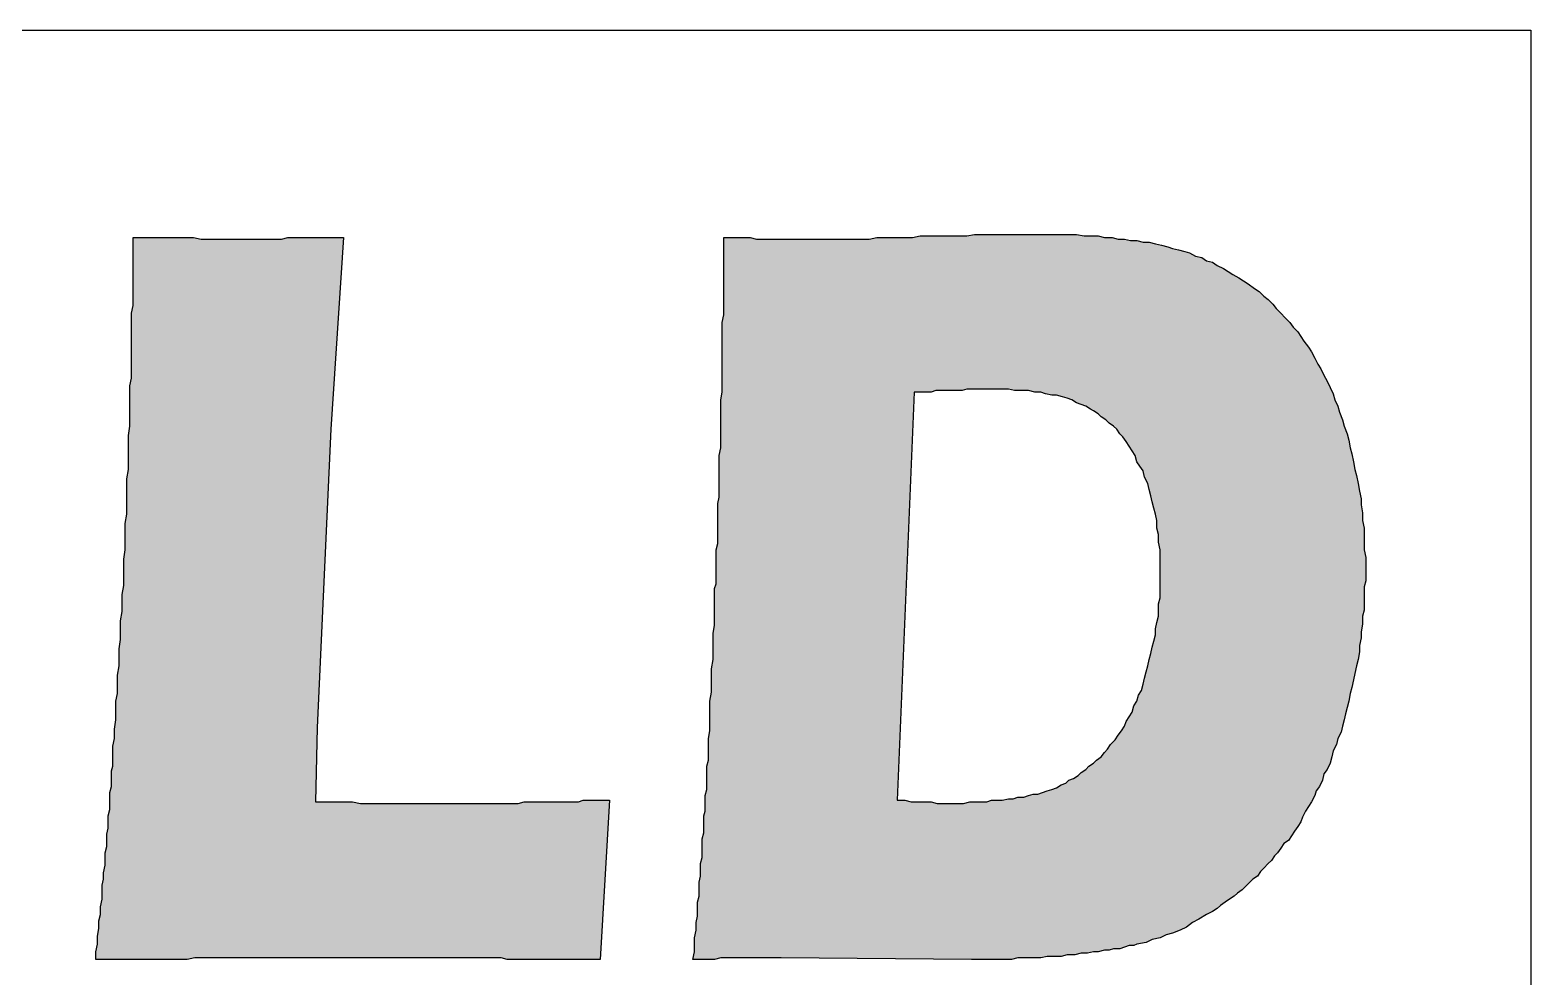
# Model space of a CAD drawing. Extents: x 0 to 3, y 0 to 1.88.
# Drawn here: x 2.196 to 3, y 1.368 to 1.875 of the extents above; entities that cross this region are included whole.
import ezdxf

# ---------------------------------------------------------------- set-up
doc = ezdxf.new("R2010")
doc.units = 0
doc.header["$LTSCALE"] = 10
doc.header["$MEASUREMENT"] = 0
doc.layers.add('BDR-18', color=1, linetype='Continuous')

msp = doc.modelspace()

# ---------------------------------------------------------------- hatches: boundary and pattern name
at = {"layer": 'BDR-18', "linetype": 'ByBlock'}
h = msp.add_hatch(color=256, dxfattribs=at)
h.dxf.hatch_style = 1
h.paths.add_polyline_path([(2.23174, 1.37716), (2.23174, 1.3813), (2.23257, 1.38544), (2.23257, 1.38958), (2.2334, 1.39372), (2.2334, 1.39786), (2.23422, 1.40117), (2.23422, 1.40531), (2.23505, 1.40945), (2.23505, 1.41276), (2.23505, 1.4169), (2.23588, 1.42021), (2.23588, 1.42353), (2.23671, 1.42767), (2.23671, 1.43098), (2.23671, 1.43429), (2.23754, 1.4376), (2.23754, 1.44091), (2.23754, 1.44423), (2.23836, 1.44754), (2.23836, 1.45085), (2.23836, 1.45416), (2.23919, 1.45748), (2.23919, 1.46079), (2.23919, 1.46327), (2.23919, 1.46658), (2.24002, 1.4699), (2.24002, 1.47238), (2.24002, 1.47569), (2.24002, 1.47818), (2.24085, 1.48066), (2.24085, 1.48397), (2.24085, 1.48646), (2.24085, 1.49142), (2.24168, 1.49556), (2.24168, 1.50053), (2.2425, 1.5055), (2.2425, 1.51047), (2.2425, 1.51544), (2.24333, 1.51958), (2.24333, 1.52455), (2.24333, 1.52951), (2.24416, 1.53448), (2.24416, 1.53945), (2.24416, 1.54359), (2.24499, 1.54856), (2.24499, 1.55353), (2.24499, 1.55849), (2.24582, 1.56346), (2.24582, 1.5676), (2.24582, 1.57257), (2.24664, 1.57754), (2.24664, 1.58251), (2.24664, 1.58665), (2.24664, 1.59162), (2.24747, 1.59658), (2.24747, 1.60155), (2.24747, 1.60569), (2.24747, 1.61066), (2.2483, 1.61563), (2.2483, 1.6206), (2.2483, 1.62474), (2.2483, 1.62971), (2.2483, 1.63467), (2.24913, 1.63964), (2.24913, 1.64378), (2.24913, 1.64875), (2.24913, 1.65372), (2.24913, 1.65786), (2.24996, 1.66283), (2.24996, 1.66697), (2.24996, 1.67111), (2.24996, 1.67607), (2.24996, 1.68021), (2.24996, 1.68436), (2.25078, 1.6885), (2.25078, 1.69264), (2.25078, 1.69678), (2.25078, 1.70092), (2.25078, 1.70423), (2.25078, 1.70837), (2.25078, 1.71251), (2.25078, 1.71582), (2.25078, 1.71996), (2.25078, 1.72327), (2.25161, 1.72741), (2.25161, 1.73072), (2.25161, 1.73404), (2.25161, 1.73818), (2.25161, 1.74149), (2.25161, 1.7448), (2.25161, 1.74811), (2.25161, 1.75143), (2.25161, 1.75474), (2.25161, 1.75805), (2.25161, 1.76053), (2.25161, 1.76385), (2.25575, 1.76385), (2.25989, 1.76385), (2.26403, 1.76385), (2.26817, 1.76385), (2.27231, 1.76385), (2.27645, 1.76385), (2.27977, 1.76385), (2.28391, 1.76385), (2.28805, 1.76302), (2.29136, 1.76302), (2.2955, 1.76302), (2.29881, 1.76302), (2.30212, 1.76302), (2.30543, 1.76302), (2.30957, 1.76302), (2.31289, 1.76302), (2.31454, 1.76302), (2.31703, 1.76302), (2.31951, 1.76302), (2.32282, 1.76302), (2.32531, 1.76302), (2.32779, 1.76302), (2.3311, 1.76302), (2.33442, 1.76385), (2.33773, 1.76385), (2.34104, 1.76385), (2.34435, 1.76385), (2.34849, 1.76385), (2.3518, 1.76385), (2.35594, 1.76385), (2.36008, 1.76385), (2.36422, 1.76385), (2.3576, 1.66117), (2.35015, 1.50136), (2.34932, 1.46162), (2.3518, 1.46162), (2.35429, 1.46162), (2.3576, 1.46162), (2.36008, 1.46162), (2.36257, 1.46162), (2.36505, 1.46162), (2.36919, 1.46162), (2.37333, 1.46079), (2.37747, 1.46079), (2.38161, 1.46079), (2.38492, 1.46079), (2.38906, 1.46079), (2.39155, 1.46079), (2.39486, 1.46079), (2.39735, 1.46079), (2.39983, 1.46079), (2.40231, 1.46079), (2.40645, 1.46079), (2.41059, 1.46079), (2.41391, 1.46079), (2.41805, 1.46079), (2.42219, 1.46079), (2.42633, 1.46079), (2.42964, 1.46079), (2.43378, 1.46079), (2.43709, 1.46079), (2.44123, 1.46079), (2.44454, 1.46079), (2.44785, 1.46079), (2.45117, 1.46079), (2.45448, 1.46079), (2.45779, 1.46079), (2.4611, 1.46162), (2.46442, 1.46162), (2.46773, 1.46162), (2.47104, 1.46162), (2.47352, 1.46162), (2.47684, 1.46162), (2.47932, 1.46162), (2.48263, 1.46162), (2.48512, 1.46162), (2.4876, 1.46162), (2.49008, 1.46162), (2.49257, 1.46244), (2.49505, 1.46244), (2.49754, 1.46244), (2.5025, 1.46244), (2.50664, 1.46244), (2.50168, 1.37716), (2.49754, 1.37716), (2.4934, 1.37716), (2.48926, 1.37716), (2.48512, 1.37716), (2.48098, 1.37716), (2.47684, 1.37716), (2.4727, 1.37716), (2.46856, 1.37716), (2.46442, 1.37716), (2.46028, 1.37716), (2.45614, 1.37716), (2.452, 1.37716), (2.44868, 1.37798), (2.44454, 1.37798), (2.4404, 1.37798), (2.43626, 1.37798), (2.43212, 1.37798), (2.42881, 1.37798), (2.42467, 1.37798), (2.42053, 1.37798), (2.41639, 1.37798), (2.41308, 1.37798), (2.40894, 1.37798), (2.4048, 1.37798), (2.40149, 1.37798), (2.39735, 1.37798), (2.39321, 1.37798), (2.38989, 1.37798), (2.38575, 1.37798), (2.38244, 1.37798), (2.3783, 1.37798), (2.37416, 1.37798), (2.37168, 1.37798), (2.36919, 1.37798), (2.36671, 1.37798), (2.36422, 1.37798), (2.36174, 1.37798), (2.35926, 1.37798), (2.35677, 1.37798), (2.35429, 1.37798), (2.34932, 1.37798), (2.34435, 1.37798), (2.34021, 1.37798), (2.33524, 1.37798), (2.33027, 1.37798), (2.32531, 1.37798), (2.32117, 1.37798), (2.3162, 1.37798), (2.31123, 1.37798), (2.30709, 1.37798), (2.30212, 1.37798), (2.29798, 1.37798), (2.29384, 1.37798), (2.28887, 1.37798), (2.28473, 1.37798), (2.28059, 1.37716), (2.27645, 1.37716), (2.27231, 1.37716), (2.26817, 1.37716), (2.26403, 1.37716), (2.25989, 1.37716), (2.25575, 1.37716), (2.25161, 1.37716), (2.24747, 1.37716), (2.24333, 1.37716), (2.23919, 1.37716), (2.23588, 1.37716)])
h = msp.add_hatch(color=256, dxfattribs=at)
h.dxf.hatch_style = 1
h.paths.add_polyline_path([(2.66066, 1.46244), (2.6648, 1.46244), (2.66811, 1.46162), (2.67142, 1.46162), (2.67556, 1.46162), (2.67887, 1.46162), (2.68219, 1.46079), (2.68633, 1.46079), (2.69047, 1.46079), (2.69295, 1.46079), (2.69626, 1.46079), (2.69958, 1.46162), (2.70289, 1.46162), (2.70537, 1.46162), (2.70868, 1.46162), (2.71117, 1.46244), (2.71448, 1.46244), (2.71696, 1.46244), (2.72028, 1.46327), (2.72276, 1.46327), (2.72524, 1.4641), (2.72856, 1.4641), (2.73104, 1.46493), (2.73352, 1.46576), (2.73601, 1.46576), (2.73849, 1.46658), (2.74098, 1.46741), (2.74346, 1.46824), (2.74594, 1.46907), (2.74843, 1.47072), (2.75091, 1.47155), (2.75257, 1.47321), (2.75505, 1.47404), (2.75754, 1.47569), (2.75919, 1.47735), (2.76168, 1.479), (2.76333, 1.48066), (2.76582, 1.48232), (2.76747, 1.48397), (2.76996, 1.48563), (2.77161, 1.48811), (2.77327, 1.48977), (2.77493, 1.49225), (2.77741, 1.49474), (2.77907, 1.49722), (2.78072, 1.4997), (2.78238, 1.50219), (2.78321, 1.50467), (2.78486, 1.50716), (2.78652, 1.50964), (2.78735, 1.51295), (2.789, 1.51544), (2.78983, 1.51875), (2.79149, 1.52123), (2.79231, 1.52455), (2.79314, 1.52786), (2.79397, 1.53117), (2.7948, 1.53448), (2.79563, 1.53779), (2.79645, 1.54111), (2.79728, 1.54442), (2.79811, 1.54773), (2.79894, 1.55104), (2.79894, 1.55435), (2.79977, 1.55767), (2.80059, 1.56098), (2.80059, 1.56429), (2.80059, 1.5676), (2.80142, 1.57092), (2.80142, 1.57423), (2.80142, 1.57754), (2.80142, 1.58085), (2.80142, 1.58416), (2.80142, 1.58913), (2.80142, 1.59244), (2.80142, 1.59658), (2.80059, 1.60072), (2.80059, 1.60486), (2.79977, 1.60818), (2.79977, 1.61232), (2.79894, 1.61563), (2.79811, 1.61894), (2.79728, 1.62225), (2.79645, 1.62557), (2.79563, 1.62888), (2.7948, 1.63219), (2.79314, 1.6355), (2.79231, 1.63881), (2.79066, 1.6413), (2.789, 1.64378), (2.78817, 1.64709), (2.78652, 1.64958), (2.78486, 1.65206), (2.78321, 1.65455), (2.78155, 1.65703), (2.77989, 1.65869), (2.77824, 1.66117), (2.77658, 1.66283), (2.7741, 1.66448), (2.77244, 1.66614), (2.76996, 1.66779), (2.7683, 1.66945), (2.76582, 1.67111), (2.76416, 1.67193), (2.76168, 1.67359), (2.75919, 1.67442), (2.75671, 1.67525), (2.75423, 1.6769), (2.75174, 1.67773), (2.74926, 1.67856), (2.74594, 1.67939), (2.74346, 1.67939), (2.74015, 1.68021), (2.73766, 1.68104), (2.73435, 1.68104), (2.73104, 1.68187), (2.7269, 1.68187), (2.72359, 1.68187), (2.72028, 1.6827), (2.71614, 1.6827), (2.71282, 1.6827), (2.70786, 1.6827), (2.70537, 1.6827), (2.70289, 1.6827), (2.7004, 1.6827), (2.69792, 1.6827), (2.69544, 1.68187), (2.69295, 1.68187), (2.68964, 1.68187), (2.68715, 1.68187), (2.68467, 1.68187), (2.68136, 1.68187), (2.67887, 1.68104), (2.67556, 1.68104), (2.67225, 1.68104), (2.66977, 1.68104)], flags=16)
h.paths.add_polyline_path([(2.55136, 1.37716), (2.55219, 1.3813), (2.55219, 1.38544), (2.55219, 1.38875), (2.55301, 1.39289), (2.55301, 1.39703), (2.55384, 1.40034), (2.55384, 1.40448), (2.55384, 1.40779), (2.55467, 1.41111), (2.55467, 1.41525), (2.55467, 1.41856), (2.5555, 1.42187), (2.5555, 1.42518), (2.5555, 1.42849), (2.55633, 1.43181), (2.55633, 1.43512), (2.55633, 1.43843), (2.55633, 1.44174), (2.55715, 1.44506), (2.55715, 1.44754), (2.55715, 1.45085), (2.55715, 1.45416), (2.55798, 1.45665), (2.55798, 1.45996), (2.55798, 1.46244), (2.55798, 1.46493), (2.55881, 1.46824), (2.55881, 1.47072), (2.55881, 1.47321), (2.55881, 1.47569), (2.55881, 1.47818), (2.55881, 1.48066), (2.55964, 1.48397), (2.55964, 1.48811), (2.55964, 1.49142), (2.55964, 1.49556), (2.56047, 1.4997), (2.56047, 1.50385), (2.56047, 1.50716), (2.56047, 1.5113), (2.56047, 1.51544), (2.56129, 1.52041), (2.56129, 1.52455), (2.56129, 1.52869), (2.56129, 1.53283), (2.56212, 1.53779), (2.56212, 1.54193), (2.56212, 1.5469), (2.56212, 1.55187), (2.56295, 1.55601), (2.56295, 1.56098), (2.56295, 1.56346), (2.56295, 1.56595), (2.56295, 1.56843), (2.56295, 1.57092), (2.56295, 1.5734), (2.56295, 1.57588), (2.56378, 1.57837), (2.56378, 1.58085), (2.56378, 1.58416), (2.56378, 1.58665), (2.56378, 1.58913), (2.56378, 1.59162), (2.56378, 1.5941), (2.56378, 1.59658), (2.56461, 1.5999), (2.56461, 1.60238), (2.56461, 1.60486), (2.56461, 1.60735), (2.56461, 1.61066), (2.56461, 1.61314), (2.56461, 1.61563), (2.56461, 1.61894), (2.56461, 1.62142), (2.56543, 1.62474), (2.56543, 1.62722), (2.56543, 1.63053), (2.56543, 1.63467), (2.56543, 1.63881), (2.56543, 1.64295), (2.56543, 1.64709), (2.56626, 1.65123), (2.56626, 1.65537), (2.56626, 1.65869), (2.56626, 1.66283), (2.56626, 1.66614), (2.56626, 1.67028), (2.56626, 1.67359), (2.56626, 1.6769), (2.56709, 1.68104), (2.56709, 1.68436), (2.56709, 1.68684), (2.56709, 1.69015), (2.56709, 1.69346), (2.56709, 1.69678), (2.56709, 1.69926), (2.56709, 1.70257), (2.56709, 1.70506), (2.56709, 1.70754), (2.56709, 1.71085), (2.56709, 1.71334), (2.56709, 1.71582), (2.56709, 1.7183), (2.56792, 1.72244), (2.56792, 1.72658), (2.56792, 1.73072), (2.56792, 1.76385), (2.57123, 1.76385), (2.57454, 1.76385), (2.57868, 1.76385), (2.582, 1.76385), (2.58531, 1.76302), (2.58862, 1.76302), (2.59193, 1.76302), (2.59524, 1.76302), (2.59856, 1.76302), (2.60104, 1.76302), (2.60435, 1.76302), (2.60766, 1.76302), (2.61015, 1.76302), (2.61346, 1.76302), (2.61594, 1.76302), (2.61843, 1.76302), (2.62174, 1.76302), (2.62422, 1.76302), (2.62671, 1.76302), (2.63002, 1.76302), (2.63333, 1.76302), (2.63582, 1.76302), (2.63913, 1.76302), (2.64244, 1.76302), (2.64575, 1.76302), (2.64989, 1.76385), (2.65321, 1.76385), (2.65735, 1.76385), (2.66066, 1.76385), (2.6648, 1.76385), (2.66894, 1.76385), (2.67308, 1.76467), (2.67722, 1.76467), (2.68136, 1.76467), (2.6855, 1.76467), (2.68964, 1.76467), (2.69378, 1.76467), (2.69792, 1.76467), (2.70206, 1.7655), (2.70537, 1.7655), (2.70951, 1.7655), (2.71365, 1.7655), (2.71779, 1.7655), (2.7211, 1.7655), (2.72524, 1.7655), (2.72856, 1.7655), (2.7327, 1.7655), (2.73601, 1.7655), (2.74098, 1.7655), (2.74512, 1.7655), (2.74843, 1.7655), (2.75257, 1.7655), (2.75671, 1.7655), (2.76085, 1.76467), (2.76416, 1.76467), (2.7683, 1.76467), (2.77161, 1.76385), (2.77575, 1.76385), (2.77907, 1.76302), (2.78238, 1.76302), (2.78569, 1.76219), (2.789, 1.76219), (2.79231, 1.76136), (2.79563, 1.76136), (2.79894, 1.76053), (2.80225, 1.75971), (2.80556, 1.75888), (2.80805, 1.75805), (2.81136, 1.75722), (2.81467, 1.75639), (2.81716, 1.75557), (2.82047, 1.75391), (2.82378, 1.75308), (2.82626, 1.75143), (2.82958, 1.7506), (2.83206, 1.74894), (2.83537, 1.74729), (2.83786, 1.74563), (2.84034, 1.74397), (2.84365, 1.74232), (2.84614, 1.74066), (2.84862, 1.739), (2.85193, 1.73652), (2.85442, 1.73486), (2.8569, 1.73238), (2.85938, 1.73072), (2.86187, 1.72824), (2.86352, 1.72576), (2.86601, 1.72327), (2.86849, 1.72079), (2.87098, 1.7183), (2.87263, 1.71582), (2.87512, 1.71334), (2.87677, 1.71085), (2.87843, 1.70837), (2.88091, 1.70506), (2.88257, 1.70257), (2.88423, 1.69926), (2.88588, 1.69595), (2.88754, 1.69346), (2.88919, 1.69015), (2.89085, 1.68684), (2.89251, 1.68353), (2.89416, 1.68021), (2.89499, 1.6769), (2.89665, 1.67359), (2.89747, 1.67028), (2.89913, 1.66614), (2.89996, 1.66283), (2.90161, 1.65869), (2.90244, 1.65537), (2.90327, 1.65123), (2.9041, 1.64792), (2.90493, 1.64378), (2.90575, 1.63964), (2.90658, 1.63633), (2.90741, 1.63219), (2.90824, 1.62805), (2.90907, 1.62391), (2.90907, 1.6206), (2.90989, 1.61646), (2.90989, 1.61232), (2.91072, 1.60818), (2.91072, 1.60404), (2.91072, 1.60072), (2.91072, 1.59658), (2.91155, 1.59244), (2.91155, 1.5883), (2.91155, 1.58416), (2.91155, 1.58002), (2.91072, 1.57671), (2.91072, 1.57257), (2.91072, 1.56843), (2.91072, 1.56429), (2.90989, 1.56098), (2.90989, 1.55684), (2.90907, 1.5527), (2.90907, 1.54939), (2.90824, 1.54525), (2.90824, 1.54193), (2.90741, 1.53779), (2.90658, 1.53448), (2.90575, 1.53034), (2.90493, 1.52703), (2.9041, 1.52289), (2.90327, 1.51958), (2.90244, 1.51544), (2.90161, 1.51213), (2.90079, 1.50881), (2.89996, 1.5055), (2.89913, 1.50219), (2.8983, 1.49888), (2.89665, 1.49556), (2.89582, 1.49225), (2.89416, 1.48894), (2.89333, 1.48563), (2.89251, 1.48232), (2.89085, 1.479), (2.88919, 1.47652), (2.88837, 1.47321), (2.88671, 1.4699), (2.88505, 1.46741), (2.88423, 1.46493), (2.88257, 1.46162), (2.88091, 1.45913), (2.87926, 1.45665), (2.8776, 1.45334), (2.87677, 1.45085), (2.87512, 1.44837), (2.87346, 1.44588), (2.87181, 1.4434), (2.87015, 1.44091), (2.86767, 1.43926), (2.86601, 1.43677), (2.86435, 1.43429), (2.8627, 1.43263), (2.86104, 1.43015), (2.85938, 1.42849), (2.8569, 1.42601), (2.85524, 1.42435), (2.85359, 1.42187), (2.8511, 1.42021), (2.84945, 1.41856), (2.84696, 1.41607), (2.84531, 1.41442), (2.84282, 1.41276), (2.84117, 1.41111), (2.83868, 1.40945), (2.8362, 1.40779), (2.83372, 1.40614), (2.83206, 1.40448), (2.82958, 1.40283), (2.82626, 1.40117), (2.82212, 1.39869), (2.81881, 1.39703), (2.8155, 1.39455), (2.81219, 1.39289), (2.80805, 1.39123), (2.80473, 1.39041), (2.80142, 1.38875), (2.79728, 1.38792), (2.79397, 1.38627), (2.789, 1.38544), (2.78735, 1.38461), (2.78486, 1.38461), (2.78238, 1.38378), (2.77989, 1.38295), (2.77658, 1.38295), (2.7741, 1.38212), (2.77161, 1.38212), (2.7683, 1.3813), (2.76582, 1.3813), (2.76251, 1.38047), (2.75919, 1.38047), (2.75588, 1.37964), (2.75174, 1.37964), (2.74843, 1.37881), (2.74512, 1.37881), (2.74098, 1.37881), (2.73766, 1.37798), (2.73352, 1.37798), (2.72938, 1.37798), (2.72524, 1.37798), (2.72193, 1.37716), (2.71779, 1.37716), (2.71365, 1.37716), (2.70951, 1.37716), (2.70454, 1.37716), (2.7004, 1.37716), (2.59856, 1.37798), (2.59442, 1.37798), (2.59193, 1.37798), (2.59028, 1.37798), (2.58779, 1.37798), (2.58531, 1.37798), (2.582, 1.37798), (2.57951, 1.37798), (2.5762, 1.37798), (2.57289, 1.37798), (2.5704, 1.37798), (2.56626, 1.37798), (2.56295, 1.37716), (2.55964, 1.37716), (2.5555, 1.37716)])

# ---------------------------------------------------------------- linework, layer by layer
for points in [[(2.23174, 1.37716), (2.23174, 1.3813), (2.23257, 1.38544), (2.23257, 1.38958), (2.2334, 1.39372), (2.2334, 1.39786), (2.23422, 1.40117), (2.23422, 1.40531), (2.23505, 1.40945), (2.23505, 1.41276), (2.23505, 1.4169), (2.23588, 1.42021), (2.23588, 1.42353), (2.23671, 1.42767), (2.23671, 1.43098), (2.23671, 1.43429), (2.23754, 1.4376), (2.23754, 1.44091), (2.23754, 1.44423), (2.23836, 1.44754), (2.23836, 1.45085), (2.23836, 1.45416), (2.23919, 1.45748), (2.23919, 1.46079), (2.23919, 1.46327), (2.23919, 1.46658), (2.24002, 1.4699), (2.24002, 1.47238), (2.24002, 1.47569), (2.24002, 1.47818), (2.24085, 1.48066), (2.24085, 1.48397), (2.24085, 1.48646), (2.24085, 1.49142), (2.24168, 1.49556), (2.24168, 1.50053), (2.2425, 1.5055), (2.2425, 1.51047), (2.2425, 1.51544), (2.24333, 1.51958), (2.24333, 1.52455), (2.24333, 1.52951), (2.24416, 1.53448), (2.24416, 1.53945), (2.24416, 1.54359), (2.24499, 1.54856), (2.24499, 1.55353), (2.24499, 1.55849), (2.24582, 1.56346), (2.24582, 1.5676), (2.24582, 1.57257), (2.24664, 1.57754), (2.24664, 1.58251), (2.24664, 1.58665), (2.24664, 1.59162), (2.24747, 1.59658), (2.24747, 1.60155), (2.24747, 1.60569), (2.24747, 1.61066), (2.2483, 1.61563), (2.2483, 1.6206), (2.2483, 1.62474), (2.2483, 1.62971), (2.2483, 1.63467), (2.24913, 1.63964), (2.24913, 1.64378), (2.24913, 1.64875), (2.24913, 1.65372), (2.24913, 1.65786), (2.24996, 1.66283), (2.24996, 1.66697), (2.24996, 1.67111), (2.24996, 1.67607), (2.24996, 1.68021), (2.24996, 1.68436), (2.25078, 1.6885), (2.25078, 1.69264), (2.25078, 1.69678), (2.25078, 1.70092), (2.25078, 1.70423), (2.25078, 1.70837), (2.25078, 1.71251), (2.25078, 1.71582), (2.25078, 1.71996), (2.25078, 1.72327), (2.25161, 1.72741), (2.25161, 1.73072), (2.25161, 1.73404), (2.25161, 1.73818), (2.25161, 1.74149), (2.25161, 1.7448), (2.25161, 1.74811), (2.25161, 1.75143), (2.25161, 1.75474), (2.25161, 1.75805), (2.25161, 1.76053), (2.25161, 1.76385), (2.25575, 1.76385), (2.25989, 1.76385), (2.26403, 1.76385), (2.26817, 1.76385), (2.27231, 1.76385), (2.27645, 1.76385), (2.27977, 1.76385), (2.28391, 1.76385), (2.28805, 1.76302), (2.29136, 1.76302), (2.2955, 1.76302), (2.29881, 1.76302), (2.30212, 1.76302), (2.30543, 1.76302), (2.30957, 1.76302), (2.31289, 1.76302), (2.31454, 1.76302), (2.31703, 1.76302), (2.31951, 1.76302), (2.32282, 1.76302), (2.32531, 1.76302), (2.32779, 1.76302), (2.3311, 1.76302), (2.33442, 1.76385), (2.33773, 1.76385), (2.34104, 1.76385), (2.34435, 1.76385), (2.34849, 1.76385), (2.3518, 1.76385), (2.35594, 1.76385), (2.36008, 1.76385), (2.36422, 1.76385), (2.3576, 1.66117), (2.35015, 1.50136), (2.34932, 1.46162), (2.3518, 1.46162), (2.35429, 1.46162), (2.3576, 1.46162), (2.36008, 1.46162), (2.36257, 1.46162), (2.36505, 1.46162), (2.36919, 1.46162), (2.37333, 1.46079), (2.37747, 1.46079), (2.38161, 1.46079), (2.38492, 1.46079), (2.38906, 1.46079), (2.39155, 1.46079), (2.39486, 1.46079), (2.39735, 1.46079), (2.39983, 1.46079), (2.40231, 1.46079), (2.40645, 1.46079), (2.41059, 1.46079), (2.41391, 1.46079), (2.41805, 1.46079), (2.42219, 1.46079), (2.42633, 1.46079), (2.42964, 1.46079), (2.43378, 1.46079), (2.43709, 1.46079), (2.44123, 1.46079), (2.44454, 1.46079), (2.44785, 1.46079), (2.45117, 1.46079), (2.45448, 1.46079), (2.45779, 1.46079), (2.4611, 1.46162), (2.46442, 1.46162), (2.46773, 1.46162), (2.47104, 1.46162), (2.47352, 1.46162), (2.47684, 1.46162), (2.47932, 1.46162), (2.48263, 1.46162), (2.48512, 1.46162), (2.4876, 1.46162), (2.49008, 1.46162), (2.49257, 1.46244), (2.49505, 1.46244), (2.49754, 1.46244), (2.5025, 1.46244), (2.50664, 1.46244), (2.50168, 1.37716), (2.49754, 1.37716), (2.4934, 1.37716), (2.48926, 1.37716), (2.48512, 1.37716), (2.48098, 1.37716), (2.47684, 1.37716), (2.4727, 1.37716), (2.46856, 1.37716), (2.46442, 1.37716), (2.46028, 1.37716), (2.45614, 1.37716), (2.452, 1.37716), (2.44868, 1.37798), (2.44454, 1.37798), (2.4404, 1.37798), (2.43626, 1.37798), (2.43212, 1.37798), (2.42881, 1.37798), (2.42467, 1.37798), (2.42053, 1.37798), (2.41639, 1.37798), (2.41308, 1.37798), (2.40894, 1.37798), (2.4048, 1.37798), (2.40149, 1.37798), (2.39735, 1.37798), (2.39321, 1.37798), (2.38989, 1.37798), (2.38575, 1.37798), (2.38244, 1.37798), (2.3783, 1.37798), (2.37416, 1.37798), (2.37168, 1.37798), (2.36919, 1.37798), (2.36671, 1.37798), (2.36422, 1.37798), (2.36174, 1.37798), (2.35926, 1.37798), (2.35677, 1.37798), (2.35429, 1.37798), (2.34932, 1.37798), (2.34435, 1.37798), (2.34021, 1.37798), (2.33524, 1.37798), (2.33027, 1.37798), (2.32531, 1.37798), (2.32117, 1.37798), (2.3162, 1.37798), (2.31123, 1.37798), (2.30709, 1.37798), (2.30212, 1.37798), (2.29798, 1.37798), (2.29384, 1.37798), (2.28887, 1.37798), (2.28473, 1.37798), (2.28059, 1.37716), (2.27645, 1.37716), (2.27231, 1.37716), (2.26817, 1.37716), (2.26403, 1.37716), (2.25989, 1.37716), (2.25575, 1.37716), (2.25161, 1.37716), (2.24747, 1.37716), (2.24333, 1.37716), (2.23919, 1.37716), (2.23588, 1.37716)], [(2.55136, 1.37716), (2.55219, 1.3813), (2.55219, 1.38544), (2.55219, 1.38875), (2.55301, 1.39289), (2.55301, 1.39703), (2.55384, 1.40034), (2.55384, 1.40448), (2.55384, 1.40779), (2.55467, 1.41111), (2.55467, 1.41525), (2.55467, 1.41856), (2.5555, 1.42187), (2.5555, 1.42518), (2.5555, 1.42849), (2.55633, 1.43181), (2.55633, 1.43512), (2.55633, 1.43843), (2.55633, 1.44174), (2.55715, 1.44506), (2.55715, 1.44754), (2.55715, 1.45085), (2.55715, 1.45416), (2.55798, 1.45665), (2.55798, 1.45996), (2.55798, 1.46244), (2.55798, 1.46493), (2.55881, 1.46824), (2.55881, 1.47072), (2.55881, 1.47321), (2.55881, 1.47569), (2.55881, 1.47818), (2.55881, 1.48066), (2.55964, 1.48397), (2.55964, 1.48811), (2.55964, 1.49142), (2.55964, 1.49556), (2.56047, 1.4997), (2.56047, 1.50385), (2.56047, 1.50716), (2.56047, 1.5113), (2.56047, 1.51544), (2.56129, 1.52041), (2.56129, 1.52455), (2.56129, 1.52869), (2.56129, 1.53283), (2.56212, 1.53779), (2.56212, 1.54193), (2.56212, 1.5469), (2.56212, 1.55187), (2.56295, 1.55601), (2.56295, 1.56098), (2.56295, 1.56346), (2.56295, 1.56595), (2.56295, 1.56843), (2.56295, 1.57092), (2.56295, 1.5734), (2.56295, 1.57588), (2.56378, 1.57837), (2.56378, 1.58085), (2.56378, 1.58416), (2.56378, 1.58665), (2.56378, 1.58913), (2.56378, 1.59162), (2.56378, 1.5941), (2.56378, 1.59658), (2.56461, 1.5999), (2.56461, 1.60238), (2.56461, 1.60486), (2.56461, 1.60735), (2.56461, 1.61066), (2.56461, 1.61314), (2.56461, 1.61563), (2.56461, 1.61894), (2.56461, 1.62142), (2.56543, 1.62474), (2.56543, 1.62722), (2.56543, 1.63053), (2.56543, 1.63467), (2.56543, 1.63881), (2.56543, 1.64295), (2.56543, 1.64709), (2.56626, 1.65123), (2.56626, 1.65537), (2.56626, 1.65869), (2.56626, 1.66283), (2.56626, 1.66614), (2.56626, 1.67028), (2.56626, 1.67359), (2.56626, 1.6769), (2.56709, 1.68104), (2.56709, 1.68436), (2.56709, 1.68684), (2.56709, 1.69015), (2.56709, 1.69346), (2.56709, 1.69678), (2.56709, 1.69926), (2.56709, 1.70257), (2.56709, 1.70506), (2.56709, 1.70754), (2.56709, 1.71085), (2.56709, 1.71334), (2.56709, 1.71582), (2.56709, 1.7183), (2.56792, 1.72244), (2.56792, 1.72658), (2.56792, 1.73072), (2.56792, 1.76385), (2.57123, 1.76385), (2.57454, 1.76385), (2.57868, 1.76385), (2.582, 1.76385), (2.58531, 1.76302), (2.58862, 1.76302), (2.59193, 1.76302), (2.59524, 1.76302), (2.59856, 1.76302), (2.60104, 1.76302), (2.60435, 1.76302), (2.60766, 1.76302), (2.61015, 1.76302), (2.61346, 1.76302), (2.61594, 1.76302), (2.61843, 1.76302), (2.62174, 1.76302), (2.62422, 1.76302), (2.62671, 1.76302), (2.63002, 1.76302), (2.63333, 1.76302), (2.63582, 1.76302), (2.63913, 1.76302), (2.64244, 1.76302), (2.64575, 1.76302), (2.64989, 1.76385), (2.65321, 1.76385), (2.65735, 1.76385), (2.66066, 1.76385), (2.6648, 1.76385), (2.66894, 1.76385), (2.67308, 1.76467), (2.67722, 1.76467), (2.68136, 1.76467), (2.6855, 1.76467), (2.68964, 1.76467), (2.69378, 1.76467), (2.69792, 1.76467), (2.70206, 1.7655), (2.70537, 1.7655), (2.70951, 1.7655), (2.71365, 1.7655), (2.71779, 1.7655), (2.7211, 1.7655), (2.72524, 1.7655), (2.72856, 1.7655), (2.7327, 1.7655), (2.73601, 1.7655), (2.74098, 1.7655), (2.74512, 1.7655), (2.74843, 1.7655), (2.75257, 1.7655), (2.75671, 1.7655), (2.76085, 1.76467), (2.76416, 1.76467), (2.7683, 1.76467), (2.77161, 1.76385), (2.77575, 1.76385), (2.77907, 1.76302), (2.78238, 1.76302), (2.78569, 1.76219), (2.789, 1.76219), (2.79231, 1.76136), (2.79563, 1.76136), (2.79894, 1.76053), (2.80225, 1.75971), (2.80556, 1.75888), (2.80805, 1.75805), (2.81136, 1.75722), (2.81467, 1.75639), (2.81716, 1.75557), (2.82047, 1.75391), (2.82378, 1.75308), (2.82626, 1.75143), (2.82958, 1.7506), (2.83206, 1.74894), (2.83537, 1.74729), (2.83786, 1.74563), (2.84034, 1.74397), (2.84365, 1.74232), (2.84614, 1.74066), (2.84862, 1.739), (2.85193, 1.73652), (2.85442, 1.73486), (2.8569, 1.73238), (2.85938, 1.73072), (2.86187, 1.72824), (2.86352, 1.72576), (2.86601, 1.72327), (2.86849, 1.72079), (2.87098, 1.7183), (2.87263, 1.71582), (2.87512, 1.71334), (2.87677, 1.71085), (2.87843, 1.70837), (2.88091, 1.70506), (2.88257, 1.70257), (2.88423, 1.69926), (2.88588, 1.69595), (2.88754, 1.69346), (2.88919, 1.69015), (2.89085, 1.68684), (2.89251, 1.68353), (2.89416, 1.68021), (2.89499, 1.6769), (2.89665, 1.67359), (2.89747, 1.67028), (2.89913, 1.66614), (2.89996, 1.66283), (2.90161, 1.65869), (2.90244, 1.65537), (2.90327, 1.65123), (2.9041, 1.64792), (2.90493, 1.64378), (2.90575, 1.63964), (2.90658, 1.63633), (2.90741, 1.63219), (2.90824, 1.62805), (2.90907, 1.62391), (2.90907, 1.6206), (2.90989, 1.61646), (2.90989, 1.61232), (2.91072, 1.60818), (2.91072, 1.60404), (2.91072, 1.60072), (2.91072, 1.59658), (2.91155, 1.59244), (2.91155, 1.5883), (2.91155, 1.58416), (2.91155, 1.58002), (2.91072, 1.57671), (2.91072, 1.57257), (2.91072, 1.56843), (2.91072, 1.56429), (2.90989, 1.56098), (2.90989, 1.55684), (2.90907, 1.5527), (2.90907, 1.54939), (2.90824, 1.54525), (2.90824, 1.54193), (2.90741, 1.53779), (2.90658, 1.53448), (2.90575, 1.53034), (2.90493, 1.52703), (2.9041, 1.52289), (2.90327, 1.51958), (2.90244, 1.51544), (2.90161, 1.51213), (2.90079, 1.50881), (2.89996, 1.5055), (2.89913, 1.50219), (2.8983, 1.49888), (2.89665, 1.49556), (2.89582, 1.49225), (2.89416, 1.48894), (2.89333, 1.48563), (2.89251, 1.48232), (2.89085, 1.479), (2.88919, 1.47652), (2.88837, 1.47321), (2.88671, 1.4699), (2.88505, 1.46741), (2.88423, 1.46493), (2.88257, 1.46162), (2.88091, 1.45913), (2.87926, 1.45665), (2.8776, 1.45334), (2.87677, 1.45085), (2.87512, 1.44837), (2.87346, 1.44588), (2.87181, 1.4434), (2.87015, 1.44091), (2.86767, 1.43926), (2.86601, 1.43677), (2.86435, 1.43429), (2.8627, 1.43263), (2.86104, 1.43015), (2.85938, 1.42849), (2.8569, 1.42601), (2.85524, 1.42435), (2.85359, 1.42187), (2.8511, 1.42021), (2.84945, 1.41856), (2.84696, 1.41607), (2.84531, 1.41442), (2.84282, 1.41276), (2.84117, 1.41111), (2.83868, 1.40945), (2.8362, 1.40779), (2.83372, 1.40614), (2.83206, 1.40448), (2.82958, 1.40283), (2.82626, 1.40117), (2.82212, 1.39869), (2.81881, 1.39703), (2.8155, 1.39455), (2.81219, 1.39289), (2.80805, 1.39123), (2.80473, 1.39041), (2.80142, 1.38875), (2.79728, 1.38792), (2.79397, 1.38627), (2.789, 1.38544), (2.78735, 1.38461), (2.78486, 1.38461), (2.78238, 1.38378), (2.77989, 1.38295), (2.77658, 1.38295), (2.7741, 1.38212), (2.77161, 1.38212), (2.7683, 1.3813), (2.76582, 1.3813), (2.76251, 1.38047), (2.75919, 1.38047), (2.75588, 1.37964), (2.75174, 1.37964), (2.74843, 1.37881), (2.74512, 1.37881), (2.74098, 1.37881), (2.73766, 1.37798), (2.73352, 1.37798), (2.72938, 1.37798), (2.72524, 1.37798), (2.72193, 1.37716), (2.71779, 1.37716), (2.71365, 1.37716), (2.70951, 1.37716), (2.70454, 1.37716), (2.7004, 1.37716), (2.59856, 1.37798), (2.59442, 1.37798), (2.59193, 1.37798), (2.59028, 1.37798), (2.58779, 1.37798), (2.58531, 1.37798), (2.582, 1.37798), (2.57951, 1.37798), (2.5762, 1.37798), (2.57289, 1.37798), (2.5704, 1.37798), (2.56626, 1.37798), (2.56295, 1.37716), (2.55964, 1.37716), (2.5555, 1.37716)], [(2.66066, 1.46244), (2.6648, 1.46244), (2.66811, 1.46162), (2.67142, 1.46162), (2.67556, 1.46162), (2.67887, 1.46162), (2.68219, 1.46079), (2.68633, 1.46079), (2.69047, 1.46079), (2.69295, 1.46079), (2.69626, 1.46079), (2.69958, 1.46162), (2.70289, 1.46162), (2.70537, 1.46162), (2.70868, 1.46162), (2.71117, 1.46244), (2.71448, 1.46244), (2.71696, 1.46244), (2.72028, 1.46327), (2.72276, 1.46327), (2.72524, 1.4641), (2.72856, 1.4641), (2.73104, 1.46493), (2.73352, 1.46576), (2.73601, 1.46576), (2.73849, 1.46658), (2.74098, 1.46741), (2.74346, 1.46824), (2.74594, 1.46907), (2.74843, 1.47072), (2.75091, 1.47155), (2.75257, 1.47321), (2.75505, 1.47404), (2.75754, 1.47569), (2.75919, 1.47735), (2.76168, 1.479), (2.76333, 1.48066), (2.76582, 1.48232), (2.76747, 1.48397), (2.76996, 1.48563), (2.77161, 1.48811), (2.77327, 1.48977), (2.77493, 1.49225), (2.77741, 1.49474), (2.77907, 1.49722), (2.78072, 1.4997), (2.78238, 1.50219), (2.78321, 1.50467), (2.78486, 1.50716), (2.78652, 1.50964), (2.78735, 1.51295), (2.789, 1.51544), (2.78983, 1.51875), (2.79149, 1.52123), (2.79231, 1.52455), (2.79314, 1.52786), (2.79397, 1.53117), (2.7948, 1.53448), (2.79563, 1.53779), (2.79645, 1.54111), (2.79728, 1.54442), (2.79811, 1.54773), (2.79894, 1.55104), (2.79894, 1.55435), (2.79977, 1.55767), (2.80059, 1.56098), (2.80059, 1.56429), (2.80059, 1.5676), (2.80142, 1.57092), (2.80142, 1.57423), (2.80142, 1.57754), (2.80142, 1.58085), (2.80142, 1.58416), (2.80142, 1.58913), (2.80142, 1.59244), (2.80142, 1.59658), (2.80059, 1.60072), (2.80059, 1.60486), (2.79977, 1.60818), (2.79977, 1.61232), (2.79894, 1.61563), (2.79811, 1.61894), (2.79728, 1.62225), (2.79645, 1.62557), (2.79563, 1.62888), (2.7948, 1.63219), (2.79314, 1.6355), (2.79231, 1.63881), (2.79066, 1.6413), (2.789, 1.64378), (2.78817, 1.64709), (2.78652, 1.64958), (2.78486, 1.65206), (2.78321, 1.65455), (2.78155, 1.65703), (2.77989, 1.65869), (2.77824, 1.66117), (2.77658, 1.66283), (2.7741, 1.66448), (2.77244, 1.66614), (2.76996, 1.66779), (2.7683, 1.66945), (2.76582, 1.67111), (2.76416, 1.67193), (2.76168, 1.67359), (2.75919, 1.67442), (2.75671, 1.67525), (2.75423, 1.6769), (2.75174, 1.67773), (2.74926, 1.67856), (2.74594, 1.67939), (2.74346, 1.67939), (2.74015, 1.68021), (2.73766, 1.68104), (2.73435, 1.68104), (2.73104, 1.68187), (2.7269, 1.68187), (2.72359, 1.68187), (2.72028, 1.6827), (2.71614, 1.6827), (2.71282, 1.6827), (2.70786, 1.6827), (2.70537, 1.6827), (2.70289, 1.6827), (2.7004, 1.6827), (2.69792, 1.6827), (2.69544, 1.68187), (2.69295, 1.68187), (2.68964, 1.68187), (2.68715, 1.68187), (2.68467, 1.68187), (2.68136, 1.68187), (2.67887, 1.68104), (2.67556, 1.68104), (2.67225, 1.68104), (2.66977, 1.68104)]]:
    msp.add_lwpolyline(points, close=True, dxfattribs=at)
at = {"layer": 'Defpoints'}
msp.add_lwpolyline([(0, 0), (0, 1.875), (3, 1.875), (3, 0)], close=True, dxfattribs=at)

doc.saveas('drawing.dxf')
